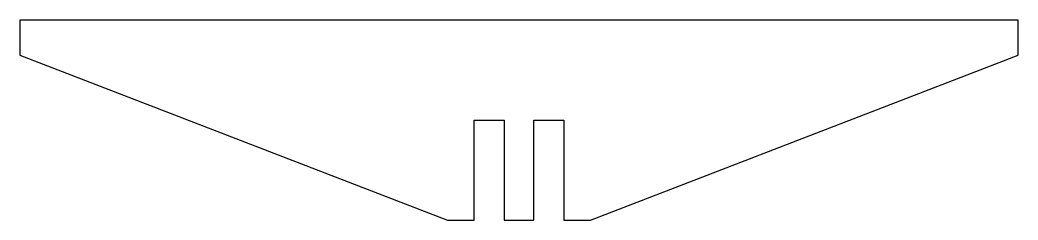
# Model space of a CAD drawing. Header units: millimetres. Extents: x 250 to 350, y -20 to 0.
import ezdxf

# ---------------------------------------------------------------- set-up
doc = ezdxf.new("R2010")
doc.units = ezdxf.units.MM
doc.layers.get('0').update_dxf_attribs({"linetype": 'CONTINUOUS'})

msp = doc.modelspace()

# ---------------------------------------------------------------- linework, layer by layer
msp.add_lwpolyline([(350, 0), (250, 0), (250, -3.52), (292.83, -20), (295.5, -20), (295.5, -10), (298.5, -10), (298.5, -20), (301.5, -20), (301.5, -10), (304.5, -10), (304.5, -20), (307.17, -20), (350, -3.52)], close=True)

doc.saveas('drawing.dxf')
